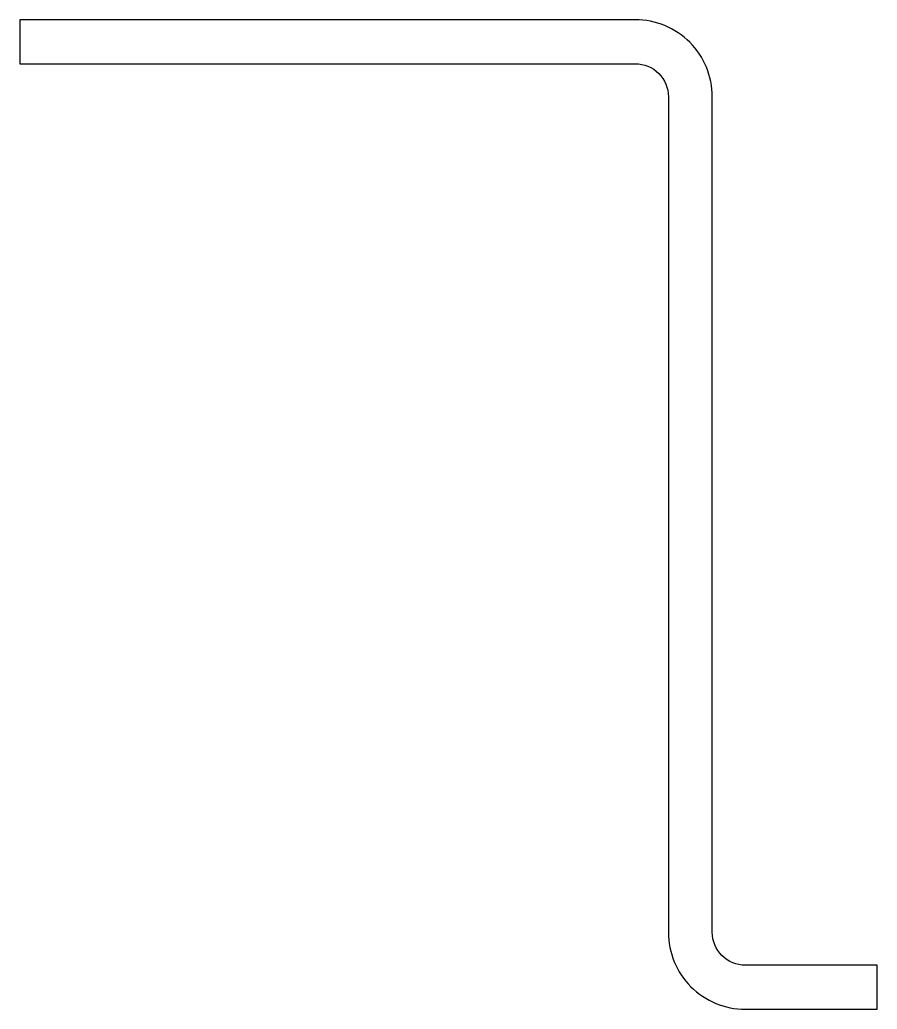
# Model space of a CAD drawing. Extents: x 340 to 418, y 151.8 to 241.8.
import ezdxf

# ---------------------------------------------------------------- set-up
doc = ezdxf.new("R2010")
doc.units = 0
doc.header["$LTSCALE"] = 15
doc.layers.get('0').update_dxf_attribs({"linetype": 'CONTINUOUS'})

msp = doc.modelspace()

# ---------------------------------------------------------------- linework, layer by layer
at = {"color": 0, "linetype": 'BYBLOCK', "ltscale": 0.05}
msp.add_lwpolyline([(396.004, 241.803), (340.004, 241.803), (340.004, 237.803), (396.004, 237.803, -0.414214), (399.004, 234.803), (399.004, 158.803, 0.414214), (406.004, 151.803), (418.004, 151.803), (418.004, 155.803), (406.004, 155.803, -0.414214), (403.004, 158.803), (403.004, 234.803, 0.414214)], format="xyb", close=True, dxfattribs=at)

doc.saveas('drawing.dxf')
